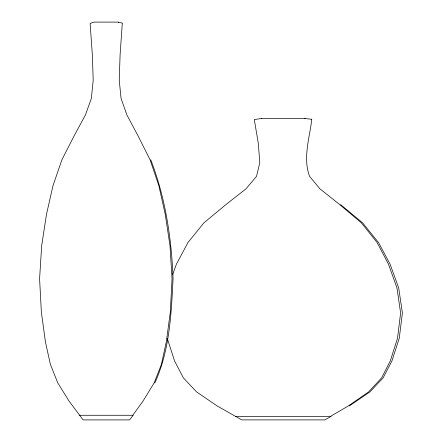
<?xml version="1.0" encoding="UTF-8"?>
<svg xmlns="http://www.w3.org/2000/svg" width="442" height="442" viewBox="0 0 442 442"><rect width="100%" height="100%" fill="white"/><g stroke="black" fill="none" stroke-linecap="round" stroke-linejoin="round"><path stroke-width="0.66" d="M172.678 274.443L176.408 264.156L187.944 242.559L203.928 222.823L225.873 204.618L246.001 188.828L256.52 176.347L259.813 162.645L258.266 143.175L254.299 119.528L261.36 118.539L305.129 118.539L311.77 119.29M154.866 382.916C169.667 350.412 171.325 313.908 173.054 278.769C171.568 238.315 165.38 197.662 150.739 159.761M132.755 415.276L142.821 401.408L154.136 382.916L161.407 364.423L166.258 342.136L170.303 312.245L172.048 278.769L170.004 245.713L165.247 214.315L158.888 185.811L150.07 159.761L137.965 135.727L126.865 114.887L121.064 98.411L119.246 80.322L120.102 54.626L122.285 23.404M118.323 22.282L122.296 23.1M349.423 405.889L369.926 391.883L383.109 377.871L391.905 360.987L399.242 338.345L402.408 312.986L398.695 287.941L390.082 264.156L378.545 242.559L362.562 222.823L340.611 204.618M330.439 416.397L348.423 405.889L368.622 391.883L381.606 377.871L390.264 360.987L397.491 338.345L400.612 312.986L396.955 287.941L388.468 264.156L377.103 242.559L361.363 222.823L339.749 204.618L319.92 188.828L309.566 176.347C302.715 157.777 309.577 138.28 311.748 119.528M304.671 118.677L305.129 118.539M118.578 22.1L94.069 22.1L90.113 23.404L92.334 54.626L93.201 80.322L91.356 98.411L85.466 114.887L74.195 135.727L61.908 159.761L52.957 185.811L46.493 214.315L41.67 245.713L39.592 278.769L41.366 312.245L45.471 342.136L50.399 364.423L57.78 382.916L69.261 401.408L83.096 419.9L129.55 419.9L133.158 415.276L79.488 415.276M235.326 416.397L331.163 416.397L324.721 419.9L241.768 419.9L217.066 405.889L196.557 391.883L183.375 377.871L174.584 360.987L167.247 338.345M261.36 118.539L261.819 118.677"/></g></svg>
